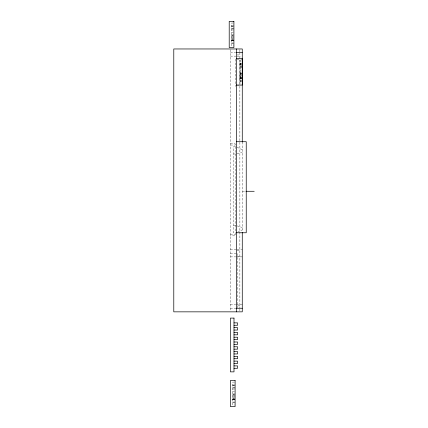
<?xml version="1.0" encoding="UTF-8"?>
<svg xmlns="http://www.w3.org/2000/svg" width="428" height="428" viewBox="0 0 428 428"><rect width="100%" height="100%" fill="white"/><g stroke="black" fill="none" stroke-linecap="round" stroke-linejoin="round"><path stroke-width="0.32" stroke-dasharray="2.14 1.6" d="M237.556 232.265L242.269 229.873M236.968 153.818L242.269 152.202M233.314 23.032L231.548 23.032L231.548 45.898L233.314 45.898M231.548 25.958L233.902 25.958M231.548 26.028L233.314 26.028M231.548 26.167L233.314 26.167M231.548 28.655L233.902 28.655M231.548 28.911L233.902 28.911M231.548 29.987L233.314 29.987M231.548 32.705L233.314 32.705M231.548 34.882L233.902 34.882M231.548 35.578L233.314 35.578M231.548 35.845L233.314 35.845M231.548 36.284L233.902 36.284M231.548 37.268L233.902 37.268M231.548 38.723L233.314 38.723M231.548 39.071L233.314 39.071M231.548 39.141L233.314 39.141M231.548 40.136L233.314 40.136M231.548 40.328L233.902 40.328M231.548 40.376L233.314 40.376M231.548 42.998L233.314 42.998M231.548 43.298L233.902 43.287M230.408 52.548L235.678 52.548M236.962 54.939L239.878 54.939M230.408 56.132L236.379 56.132M237.037 56.132L240.959 56.132M237.037 59.717L242.269 59.717M241.162 60.182L239.964 60.182L239.964 83.38L241.162 83.38M239.915 61.354L241.092 61.354M239.964 63.146L242.355 63.146M239.964 63.216L241.162 63.216M239.964 63.36L241.162 63.36M239.915 64.275L242.269 64.275M239.915 64.344L241.092 64.344M239.915 64.484L241.092 64.484M239.964 65.885L242.355 65.885M239.964 66.147L242.355 66.147M239.915 66.971L242.269 66.971M239.915 67.233L242.269 67.233M239.915 68.303L241.092 68.303M239.964 69.994L241.162 69.994M239.915 71.021L241.092 71.021M239.964 72.204L241.162 72.204M239.964 72.91L241.162 72.91M239.915 73.199L242.269 73.199M239.964 73.627L242.355 73.627M239.915 73.894L241.092 73.894M239.915 74.162L241.092 74.162M239.915 74.6L242.355 74.622M239.915 75.585L242.269 75.585M239.964 76.104L241.162 76.104M239.964 76.526L241.162 76.457M239.915 77.045L241.092 77.045M239.915 77.393L241.092 77.393M239.915 77.463L241.092 77.463M239.964 77.538L241.162 77.538M239.964 77.73L242.355 77.73M239.964 77.992L242.355 77.992M239.915 78.458L241.092 78.458M239.915 78.645L242.269 78.65M239.915 78.693L241.092 78.693M239.915 78.907L242.269 78.907M239.964 80.437L241.162 80.437M239.964 80.732L242.355 80.742M239.915 81.315L241.092 81.315M239.915 81.604L242.269 81.604M237.037 85.851L240.959 85.851M230.408 143.84L235.186 143.84L235.186 235.849L230.408 235.849M230.408 145.033L235.186 145.033M235.186 146.825L233.394 146.825L233.394 232.859L235.186 232.859M233.394 153.994L236.379 153.994M242.355 191.279L245.512 191.279M233.394 225.69L236.379 225.69M230.408 234.651L235.186 234.651M230.408 249.706L236.379 249.706M237.037 249.706L242.269 249.706M236.962 250.305L239.878 250.305M230.408 253.296L237.577 253.296L237.577 308.256M237.577 256.281L239.878 256.281M230.408 256.88L235.716 256.88M236.379 256.88L242.269 256.88M230.408 304.672L235.716 304.672M236.379 304.672L242.269 304.672M237.577 305.87L239.878 305.87M230.408 308.256L236.925 308.256M234.512 382.102L232.746 382.102L232.746 404.968L234.512 404.968M232.746 385.023L235.1 385.023M232.746 385.093L234.512 385.093M232.746 385.232L234.512 385.232M232.746 387.725L235.1 387.725M232.746 387.982L235.1 387.982M232.746 389.052L234.512 389.052M232.746 391.775L234.512 391.775M232.746 393.953L235.1 393.953M232.746 394.648L234.512 394.648M232.746 394.91L234.512 394.91M232.746 395.354L235.1 395.354M232.746 396.339L235.1 396.339M232.746 397.794L234.512 397.794M232.746 398.142L234.512 398.142M232.746 398.211L234.512 398.211M232.746 399.206L234.512 399.206M232.746 399.399L235.1 399.399M232.746 399.447L234.512 399.447M232.746 399.661L235.1 399.661M232.746 399.682L235.1 399.682M232.746 402.069L234.512 402.069M232.746 402.357L235.1 402.357M236.968 225.872L242.269 227.482M236.968 147.125L242.269 149.816M242.269 142.016L242.269 231.687M239.878 49.707L239.878 52.082M239.878 52.548L239.878 308.256M239.878 309.187L239.878 310.792M235.186 59.123L235.186 86.445M230.408 49.707L230.408 310.792M233.902 40.59L231.548 40.59L233.902 40.612"/><path stroke-width="0.64" d="M236.336 52.548L242.269 52.548M236.379 58.524L242.355 58.524L242.355 85.038L236.379 85.038M236.379 141.711L246.239 141.711L246.239 232.762L236.379 232.762M245.94 191.279L254.216 191.279M236.336 308.256L242.269 308.256M233.993 322.873L237.577 322.873L237.577 325.264L233.993 325.264M233.993 327.655L237.577 327.655L237.577 330.047L233.993 330.047M233.993 332.433L237.577 332.433L237.577 334.824L233.993 334.824M233.993 337.216L237.577 337.216L237.577 339.602L233.993 339.602M233.993 341.993L237.577 341.993L237.577 344.385L233.993 344.385M233.993 346.771L237.577 346.771L237.577 349.162L233.993 349.162M233.993 351.554L237.577 351.554L237.577 353.945L233.993 353.945M233.993 356.331L237.577 356.331L237.577 358.723L233.993 358.723M233.993 361.114L237.577 361.114L237.577 363.5L233.993 363.5M233.993 365.892L237.577 365.892L237.577 368.283L233.993 368.283M242.269 142.016L242.269 48.963L173.784 48.963L173.784 311.846L242.269 311.846L242.269 232.356M236.379 48.963L236.379 311.846M233.902 21.4L229.21 21.4L229.21 47.529L233.902 47.529L233.902 21.4M233.993 318.095L230.408 318.095L230.408 371.868L233.993 371.868L233.993 318.095M235.1 380.471L230.408 380.471L230.408 406.6L235.1 406.6L235.1 380.471"/></g></svg>
